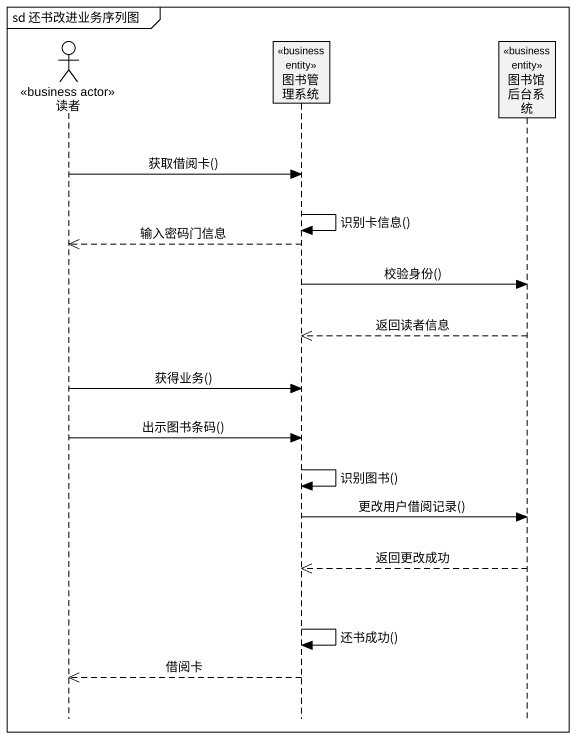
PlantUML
@startuml
mainframe sd 还书改进业务序列图
hide footbox
actor 读者 <<business actor>>
participant 图书管理系统 <<business entity>>
participant 图书馆后台系统 <<business entity>>

读者 -> 图书管理系统 : 获取借阅卡()
图书管理系统 -> 图书管理系统 : 识别卡信息()
图书管理系统 -->> 读者 : 输入密码门信息
图书管理系统 -> 图书馆后台系统 : 校验身份()
图书馆后台系统 -->> 图书管理系统 : 返回读者信息
读者 -> 图书管理系统 : 获得业务()
读者 -> 图书管理系统 : 出示图书条码()
图书管理系统 -> 图书管理系统 : 识别图书()
图书管理系统 -> 图书馆后台系统 : 更改用户借阅记录()
图书馆后台系统 -->> 图书管理系统 : 返回更改成功
图书管理系统 -> 图书管理系统 : 还书成功()
图书管理系统 -->> 读者 : 借阅卡
@enduml
